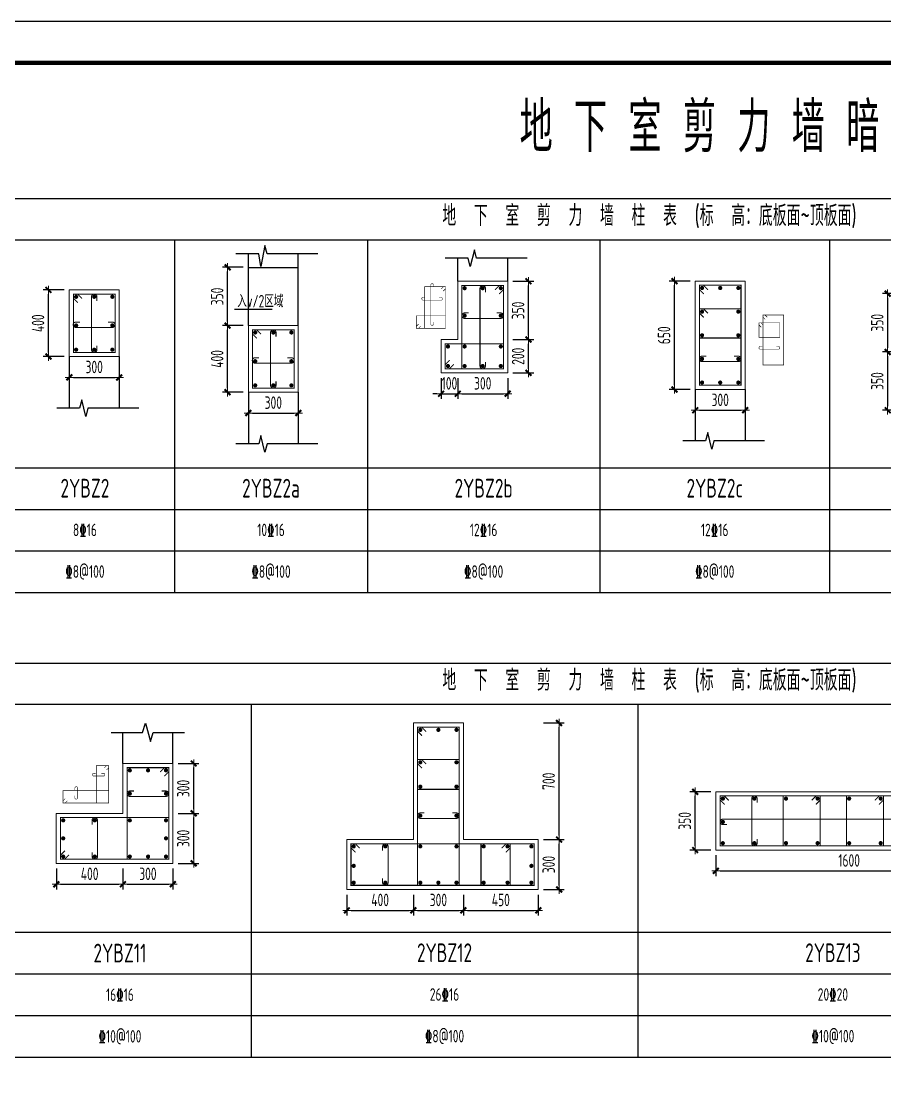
# Model space of a CAD drawing. Extents: x 292423 to 376523, y 106557 to 361882.
# Drawn here: x 309191 to 329941, y 271032 to 296574 of the extents above; entities that cross this region are included whole.
import ezdxf
from ezdxf.enums import TextEntityAlignment as Align

# ---------------------------------------------------------------- set-up
doc = ezdxf.new("R2010")
doc.units = 0
doc.header["$LTSCALE"] = 1000
doc.layers.get('0').update_dxf_attribs({"linetype": 'CONTINUOUS'})
doc.layers.get('Defpoints').update_dxf_attribs({"linetype": 'CONTINUOUS'})
for name, color, linetype in [('1508', 2, 'CONTINUOUS'), ('Note', 7, 'CONTINUOUS'), ('TAB', 7, 'CONTINUOUS'), ('TEXT', 7, 'CONTINUOUS'), ('THIN', 7, 'CONTINUOUS'), ('tk', 7, 'CONTINUOUS')]:
    doc.layers.add(name, color=color, linetype=linetype)
for name, color, linetype, lineweight in [('REIN', 6, 'CONTINUOUS', 18), ('Z-柱大样外框', 7, 'ByLayer', 18), ('Z-详图标注', 3, 'CONTINUOUS', 18)]:
    doc.layers.add(name, color=color, linetype=linetype, lineweight=lineweight)
doc.styles.get("Standard").update_dxf_attribs({"font": 'tssdeng.shx', "width": 0.7, "bigfont": 'tssdchn.shx'})
doc.styles.add('TCCAD_Dimension', font='Tssdeng.shx', dxfattribs={"width": 0.7, "bigfont": 'tssdchn.shx'})
doc.dimstyles.new('TCCAD_25_100', dxfattribs={"dimtxt": 300, "dimasz": 100, "dimexe": 125, "dimexo": 125, "dimgap": 100, "dimtad": 1, "dimdec": 0, "dimlfac": 0.25, "dimzin": 0, "dimdsep": 46, "dimtxsty": 'TCCAD_Dimension', "dimblk": '_TCDBK25_100', "dimcen": 0, "dimclrt": 7, "dimadec": 0, "dimazin": 0, "dimtfac": 1, "dimtdec": 0, "dimtix": 1, "dimtmove": 2, "dimatfit": 3, "dimfxl": 1, "dimtolj": 1, "dimtzin": 0, "dimarcsym": 0})

# ---------------------------------------------------------------- blocks, each defined once
blk = doc.blocks.new('_TCDBK25_100')
blk.add_line((-1, 0), (1, 0))
at = {"const_width": 0.5}
blk.add_lwpolyline([(-0.7, -0.7), (0.7, 0.7)], dxfattribs=at)
blk = doc.blocks.new('*D368')
at = {"layer": 'Defpoints', "color": 0}
for p in [(310344, 288521), (311544, 288521), (311544, 288021)]:
    blk.add_point(p, dxfattribs=at)
at = {"layer": 'Z-详图标注', "color": 0, "lineweight": -2}
for p, q in [((310344, 288396), (310344, 287896)), ((311544, 288396), (311544, 287896)), ((310444, 288021), (311444, 288021))]:
    blk.add_line(p, q, dxfattribs=at)
at = {"layer": 'Z-详图标注', "color": 0, "lineweight": -2, "xscale": 100, "yscale": 100, "zscale": 100, "rotation": 180}
blk.add_blockref('_TCDBK25_100', (310344, 288021), dxfattribs=at)
at = {"layer": 'Z-详图标注', "color": 0, "lineweight": -2, "xscale": 100, "yscale": 100, "zscale": 100}
blk.add_blockref('_TCDBK25_100', (311544, 288021), dxfattribs=at)
at = {"layer": 'Z-详图标注', "color": 7, "insert": (310944, 288271), "char_height": 300, "attachment_point": 5, "style": 'TCCAD_Dimension'}
blk.add_mtext('\\A1;300', dxfattribs=at)
blk = doc.blocks.new('*D369')
at = {"layer": 'Defpoints', "color": 0}
for p in [(309844, 290121), (310344, 290121), (310344, 288521)]:
    blk.add_point(p, dxfattribs=at)
at = {"layer": 'Z-详图标注', "color": 0, "lineweight": -2}
for p, q in [((310219, 290121), (309719, 290121)), ((309844, 288621), (309844, 290021)), ((310219, 288521), (309719, 288521))]:
    blk.add_line(p, q, dxfattribs=at)
at = {"layer": 'Z-详图标注', "color": 0, "lineweight": -2, "xscale": 100, "yscale": 100, "zscale": 100}
for p, rotation in [((309844, 290121), 90), ((309844, 288521), 270)]:
    blk.add_blockref('_TCDBK25_100', p, dxfattribs=dict(at, rotation=rotation))
at = {"layer": 'Z-详图标注', "color": 7, "insert": (309594, 289321), "char_height": 300, "attachment_point": 5, "rotation": 90, "style": 'TCCAD_Dimension'}
blk.add_mtext('\\A1;400', dxfattribs=at)
blk = doc.blocks.new('*D372')
at = {"layer": 'Defpoints', "color": 0}
for p in [(330511, 290033), (330011, 288633), (330511, 288633)]:
    blk.add_point(p, dxfattribs=at)
at = {"layer": 'Z-详图标注', "color": 0, "lineweight": -2}
for p, q in [((330386, 290033), (329886, 290033)), ((330011, 289933), (330011, 288733)), ((330386, 288633), (329886, 288633))]:
    blk.add_line(p, q, dxfattribs=at)
at = {"layer": 'Z-详图标注', "color": 0, "lineweight": -2, "xscale": 100, "yscale": 100, "zscale": 100}
for p, rotation in [((330011, 290033), 90), ((330011, 288633), 270)]:
    blk.add_blockref('_TCDBK25_100', p, dxfattribs=dict(at, rotation=rotation))
at = {"layer": 'Z-详图标注', "color": 7, "insert": (329761, 289333), "char_height": 300, "attachment_point": 5, "rotation": 90, "style": 'TCCAD_Dimension'}
blk.add_mtext('\\A1;350', dxfattribs=at)
blk = doc.blocks.new('*D373')
at = {"layer": 'Defpoints', "color": 0}
for p in [(330511, 288633), (330011, 287233), (330511, 287233)]:
    blk.add_point(p, dxfattribs=at)
at = {"layer": 'Z-详图标注', "color": 0, "lineweight": -2}
for p, q in [((330386, 288633), (329886, 288633)), ((330011, 288533), (330011, 287333)), ((330386, 287233), (329886, 287233))]:
    blk.add_line(p, q, dxfattribs=at)
at = {"layer": 'Z-详图标注', "color": 0, "lineweight": -2, "xscale": 100, "yscale": 100, "zscale": 100}
for p, rotation in [((330011, 288633), 90), ((330011, 287233), 270)]:
    blk.add_blockref('_TCDBK25_100', p, dxfattribs=dict(at, rotation=rotation))
at = {"layer": 'Z-详图标注', "color": 7, "insert": (329761, 287933), "char_height": 300, "attachment_point": 5, "rotation": 90, "style": 'TCCAD_Dimension'}
blk.add_mtext('\\A1;350', dxfattribs=at)
blk = doc.blocks.new('*D386')
at = {"layer": 'Defpoints', "color": 0}
for p in [(314648, 287664), (315848, 287664), (315848, 287164)]:
    blk.add_point(p, dxfattribs=at)
at = {"layer": 'Z-详图标注', "color": 0, "lineweight": -2}
for p, q in [((314648, 287539), (314648, 287039)), ((315848, 287539), (315848, 287039)), ((314748, 287164), (315748, 287164))]:
    blk.add_line(p, q, dxfattribs=at)
at = {"layer": 'Z-详图标注', "color": 0, "lineweight": -2, "xscale": 100, "yscale": 100, "zscale": 100, "rotation": 180}
blk.add_blockref('_TCDBK25_100', (314648, 287164), dxfattribs=at)
at = {"layer": 'Z-详图标注', "color": 0, "lineweight": -2, "xscale": 100, "yscale": 100, "zscale": 100}
blk.add_blockref('_TCDBK25_100', (315848, 287164), dxfattribs=at)
at = {"layer": 'Z-详图标注', "color": 7, "insert": (315248, 287414), "char_height": 300, "attachment_point": 5, "style": 'TCCAD_Dimension'}
blk.add_mtext('\\A1;300', dxfattribs=at)
blk = doc.blocks.new('*D387')
at = {"layer": 'Defpoints', "color": 0}
for p in [(314148, 289264), (314648, 289264), (314648, 287664)]:
    blk.add_point(p, dxfattribs=at)
at = {"layer": 'Z-详图标注', "color": 0, "lineweight": -2}
for p, q in [((314523, 289264), (314023, 289264)), ((314148, 287764), (314148, 289164)), ((314523, 287664), (314023, 287664))]:
    blk.add_line(p, q, dxfattribs=at)
at = {"layer": 'Z-详图标注', "color": 0, "lineweight": -2, "xscale": 100, "yscale": 100, "zscale": 100}
for p, rotation in [((314148, 289264), 90), ((314148, 287664), 270)]:
    blk.add_blockref('_TCDBK25_100', p, dxfattribs=dict(at, rotation=rotation))
at = {"layer": 'Z-详图标注', "color": 7, "insert": (313898, 288464), "char_height": 300, "attachment_point": 5, "rotation": 90, "style": 'TCCAD_Dimension'}
blk.add_mtext('\\A1;400', dxfattribs=at)
blk = doc.blocks.new('*D401')
at = {"layer": 'Defpoints', "color": 0}
for p in [(310034, 276347), (311634, 276347), (311634, 275847)]:
    blk.add_point(p, dxfattribs=at)
at = {"layer": 'Z-详图标注', "color": 0, "lineweight": -2}
for p, q in [((310034, 276222), (310034, 275722)), ((311634, 276222), (311634, 275722)), ((310134, 275847), (311534, 275847))]:
    blk.add_line(p, q, dxfattribs=at)
at = {"layer": 'Z-详图标注', "color": 0, "lineweight": -2, "xscale": 100, "yscale": 100, "zscale": 100, "rotation": 180}
blk.add_blockref('_TCDBK25_100', (310034, 275847), dxfattribs=at)
at = {"layer": 'Z-详图标注', "color": 0, "lineweight": -2, "xscale": 100, "yscale": 100, "zscale": 100}
blk.add_blockref('_TCDBK25_100', (311634, 275847), dxfattribs=at)
at = {"layer": 'Z-详图标注', "color": 7, "insert": (310834, 276097), "char_height": 300, "attachment_point": 5, "style": 'TCCAD_Dimension'}
blk.add_mtext('\\A1;400', dxfattribs=at)
blk = doc.blocks.new('*D402')
at = {"layer": 'Defpoints', "color": 0}
for p in [(311634, 276347), (312834, 276347), (312834, 275847)]:
    blk.add_point(p, dxfattribs=at)
at = {"layer": 'Z-详图标注', "color": 0, "lineweight": -2}
for p, q in [((311634, 276222), (311634, 275722)), ((312834, 276222), (312834, 275722)), ((311734, 275847), (312734, 275847))]:
    blk.add_line(p, q, dxfattribs=at)
at = {"layer": 'Z-详图标注', "color": 0, "lineweight": -2, "xscale": 100, "yscale": 100, "zscale": 100, "rotation": 180}
blk.add_blockref('_TCDBK25_100', (311634, 275847), dxfattribs=at)
at = {"layer": 'Z-详图标注', "color": 0, "lineweight": -2, "xscale": 100, "yscale": 100, "zscale": 100}
blk.add_blockref('_TCDBK25_100', (312834, 275847), dxfattribs=at)
at = {"layer": 'Z-详图标注', "color": 7, "insert": (312234, 276097), "char_height": 300, "attachment_point": 5, "style": 'TCCAD_Dimension'}
blk.add_mtext('\\A1;300', dxfattribs=at)
blk = doc.blocks.new('*D403')
at = {"layer": 'Defpoints', "color": 0}
for p in [(312834, 277547), (313334, 277547), (312834, 276347)]:
    blk.add_point(p, dxfattribs=at)
at = {"layer": 'Z-详图标注', "color": 0, "lineweight": -2}
for p, q in [((312959, 277547), (313459, 277547)), ((313334, 276447), (313334, 277447)), ((312959, 276347), (313459, 276347))]:
    blk.add_line(p, q, dxfattribs=at)
at = {"layer": 'Z-详图标注', "color": 0, "lineweight": -2, "xscale": 100, "yscale": 100, "zscale": 100}
for p, rotation in [((313334, 277547), 90), ((313334, 276347), 270)]:
    blk.add_blockref('_TCDBK25_100', p, dxfattribs=dict(at, rotation=rotation))
at = {"layer": 'Z-详图标注', "color": 7, "insert": (313084, 276947), "char_height": 300, "attachment_point": 5, "rotation": 90, "style": 'TCCAD_Dimension'}
blk.add_mtext('\\A1;300', dxfattribs=at)
blk = doc.blocks.new('*D404')
at = {"layer": 'Defpoints', "color": 0}
for p in [(312834, 278747), (313334, 278747), (312834, 277547)]:
    blk.add_point(p, dxfattribs=at)
at = {"layer": 'Z-详图标注', "color": 0, "lineweight": -2}
for p, q in [((312959, 278747), (313459, 278747)), ((313334, 277647), (313334, 278647)), ((312959, 277547), (313459, 277547))]:
    blk.add_line(p, q, dxfattribs=at)
at = {"layer": 'Z-详图标注', "color": 0, "lineweight": -2, "xscale": 100, "yscale": 100, "zscale": 100}
for p, rotation in [((313334, 278747), 90), ((313334, 277547), 270)]:
    blk.add_blockref('_TCDBK25_100', p, dxfattribs=dict(at, rotation=rotation))
at = {"layer": 'Z-详图标注', "color": 7, "insert": (313084, 278147), "char_height": 300, "attachment_point": 5, "rotation": 90, "style": 'TCCAD_Dimension'}
blk.add_mtext('\\A1;300', dxfattribs=at)
blk = doc.blocks.new('*D405')
at = {"layer": 'Defpoints', "color": 0}
for p in [(325885, 276669), (332285, 276669), (332285, 276169)]:
    blk.add_point(p, dxfattribs=at)
at = {"layer": 'Z-详图标注', "color": 0, "lineweight": -2}
for p, q in [((325885, 276544), (325885, 276044)), ((332285, 276544), (332285, 276044)), ((325985, 276169), (332185, 276169))]:
    blk.add_line(p, q, dxfattribs=at)
at = {"layer": 'Z-详图标注', "color": 0, "lineweight": -2, "xscale": 100, "yscale": 100, "zscale": 100, "rotation": 180}
blk.add_blockref('_TCDBK25_100', (325885, 276169), dxfattribs=at)
at = {"layer": 'Z-详图标注', "color": 0, "lineweight": -2, "xscale": 100, "yscale": 100, "zscale": 100}
blk.add_blockref('_TCDBK25_100', (332285, 276169), dxfattribs=at)
at = {"layer": 'Z-详图标注', "color": 7, "insert": (329085, 276419), "char_height": 300, "attachment_point": 5, "style": 'TCCAD_Dimension'}
blk.add_mtext('\\A1;1600', dxfattribs=at)
blk = doc.blocks.new('*D406')
at = {"layer": 'Defpoints', "color": 0}
for p in [(325385, 278069), (325885, 278069), (325885, 276669)]:
    blk.add_point(p, dxfattribs=at)
at = {"layer": 'Z-详图标注', "color": 0, "lineweight": -2}
for p, q in [((325760, 278069), (325260, 278069)), ((325385, 276769), (325385, 277969)), ((325760, 276669), (325260, 276669))]:
    blk.add_line(p, q, dxfattribs=at)
at = {"layer": 'Z-详图标注', "color": 0, "lineweight": -2, "xscale": 100, "yscale": 100, "zscale": 100}
for p, rotation in [((325385, 278069), 90), ((325385, 276669), 270)]:
    blk.add_blockref('_TCDBK25_100', p, dxfattribs=dict(at, rotation=rotation))
at = {"layer": 'Z-详图标注', "color": 7, "insert": (325135, 277369), "char_height": 300, "attachment_point": 5, "rotation": 90, "style": 'TCCAD_Dimension'}
blk.add_mtext('\\A1;350', dxfattribs=at)
blk = doc.blocks.new('*D427')
at = {"layer": 'Defpoints', "color": 0}
for p in [(319280, 288128), (319680, 288128), (319680, 287628)]:
    blk.add_point(p, dxfattribs=at)
at = {"layer": 'Z-详图标注', "color": 0, "lineweight": -2}
for p, q in [((319280, 288003), (319280, 287503)), ((319680, 288003), (319680, 287503)), ((319180, 287628), (319080, 287628)), ((319280, 287628), (319680, 287628)), ((319780, 287628), (319880, 287628))]:
    blk.add_line(p, q, dxfattribs=at)
at = {"layer": 'Z-详图标注', "color": 0, "lineweight": -2, "xscale": 100, "yscale": 100, "zscale": 100}
for p, rotation in [((319280, 287628), 0.002797646152181699), ((319680, 287628), 180.0027976461522)]:
    blk.add_blockref('_TCDBK25_100', p, dxfattribs=dict(at, rotation=rotation))
at = {"layer": 'Z-详图标注', "color": 7, "insert": (319480, 287878), "char_height": 300, "attachment_point": 5, "rotation": 0.0028, "style": 'TCCAD_Dimension'}
blk.add_mtext('\\A1;100', dxfattribs=at)
blk = doc.blocks.new('*D428')
at = {"layer": 'Defpoints', "color": 0}
for p in [(319680, 288128), (320880, 288128), (320880, 287628)]:
    blk.add_point(p, dxfattribs=at)
at = {"layer": 'Z-详图标注', "color": 0, "lineweight": -2}
for p, q in [((319680, 288003), (319680, 287503)), ((320880, 288003), (320880, 287503)), ((319780, 287628), (320780, 287628))]:
    blk.add_line(p, q, dxfattribs=at)
at = {"layer": 'Z-详图标注', "color": 0, "lineweight": -2, "xscale": 100, "yscale": 100, "zscale": 100}
for p, rotation in [((319680, 287628), 180.0027976461522), ((320880, 287628), 0.00279764615216744)]:
    blk.add_blockref('_TCDBK25_100', p, dxfattribs=dict(at, rotation=rotation))
at = {"layer": 'Z-详图标注', "color": 7, "insert": (320280, 287878), "char_height": 300, "attachment_point": 5, "rotation": 0.0028, "style": 'TCCAD_Dimension'}
blk.add_mtext('\\A1;300', dxfattribs=at)
blk = doc.blocks.new('*D429')
at = {"layer": 'Defpoints', "color": 0}
for p in [(320880, 288928), (321380, 288928), (320880, 288128)]:
    blk.add_point(p, dxfattribs=at)
at = {"layer": 'Z-详图标注', "color": 0, "lineweight": -2}
for p, q in [((321005, 288928), (321505, 288928)), ((321380, 288228), (321380, 288828)), ((321005, 288128), (321505, 288128))]:
    blk.add_line(p, q, dxfattribs=at)
at = {"layer": 'Z-详图标注', "color": 0, "lineweight": -2, "xscale": 100, "yscale": 100, "zscale": 100}
for p, rotation in [((321380, 288928), 90), ((321380, 288128), 270)]:
    blk.add_blockref('_TCDBK25_100', p, dxfattribs=dict(at, rotation=rotation))
at = {"layer": 'Z-详图标注', "color": 7, "insert": (321130, 288528), "char_height": 300, "attachment_point": 5, "rotation": 90, "style": 'TCCAD_Dimension'}
blk.add_mtext('\\A1;200', dxfattribs=at)
blk = doc.blocks.new('*D430')
at = {"layer": 'Defpoints', "color": 0}
for p in [(320880, 290328), (321380, 290328), (320880, 288928)]:
    blk.add_point(p, dxfattribs=at)
at = {"layer": 'Z-详图标注', "color": 0, "lineweight": -2}
for p, q in [((321005, 290328), (321505, 290328)), ((321380, 289028), (321380, 290228)), ((321005, 288928), (321505, 288928))]:
    blk.add_line(p, q, dxfattribs=at)
at = {"layer": 'Z-详图标注', "color": 0, "lineweight": -2, "xscale": 100, "yscale": 100, "zscale": 100}
for p, rotation in [((321380, 290328), 90), ((321380, 288928), 270)]:
    blk.add_blockref('_TCDBK25_100', p, dxfattribs=dict(at, rotation=rotation))
at = {"layer": 'Z-详图标注', "color": 7, "insert": (321130, 289628), "char_height": 300, "attachment_point": 5, "rotation": 90, "style": 'TCCAD_Dimension'}
blk.add_mtext('\\A1;350', dxfattribs=at)
blk = doc.blocks.new('*D431')
at = {"layer": 'Defpoints', "color": 0}
for p in [(325387, 287731), (326587, 287731), (326587, 287231)]:
    blk.add_point(p, dxfattribs=at)
at = {"layer": 'Z-详图标注', "color": 0, "lineweight": -2}
for p, q in [((325387, 287606), (325387, 287106)), ((326587, 287606), (326587, 287106)), ((325487, 287231), (326487, 287231))]:
    blk.add_line(p, q, dxfattribs=at)
at = {"layer": 'Z-详图标注', "color": 0, "lineweight": -2, "xscale": 100, "yscale": 100, "zscale": 100, "rotation": 180}
blk.add_blockref('_TCDBK25_100', (325387, 287231), dxfattribs=at)
at = {"layer": 'Z-详图标注', "color": 0, "lineweight": -2, "xscale": 100, "yscale": 100, "zscale": 100}
blk.add_blockref('_TCDBK25_100', (326587, 287231), dxfattribs=at)
at = {"layer": 'Z-详图标注', "color": 7, "insert": (325987, 287481), "char_height": 300, "attachment_point": 5, "style": 'TCCAD_Dimension'}
blk.add_mtext('\\A1;300', dxfattribs=at)
blk = doc.blocks.new('*D432')
at = {"layer": 'Defpoints', "color": 0}
for p in [(324887, 290332), (325387, 290332), (325387, 287731)]:
    blk.add_point(p, dxfattribs=at)
at = {"layer": 'Z-详图标注', "color": 0, "lineweight": -2}
for p, q in [((325262, 290332), (324762, 290332)), ((324887, 287831), (324887, 290232)), ((325262, 287731), (324762, 287731))]:
    blk.add_line(p, q, dxfattribs=at)
at = {"layer": 'Z-详图标注', "color": 0, "lineweight": -2, "xscale": 100, "yscale": 100, "zscale": 100}
for p, rotation in [((324887, 290332), 90), ((324887, 287731), 270)]:
    blk.add_blockref('_TCDBK25_100', p, dxfattribs=dict(at, rotation=rotation))
at = {"layer": 'Z-详图标注', "color": 7, "insert": (324637, 289032), "char_height": 300, "attachment_point": 5, "rotation": 90, "style": 'TCCAD_Dimension'}
blk.add_mtext('\\A1;650', dxfattribs=at)
blk = doc.blocks.new('*D456')
at = {"layer": 'Defpoints', "color": 0}
for p in [(317015, 275720), (318615, 275720), (318615, 275220)]:
    blk.add_point(p, dxfattribs=at)
at = {"layer": 'Z-详图标注', "color": 0, "lineweight": -2}
for p, q in [((317015, 275595), (317015, 275095)), ((318615, 275595), (318615, 275095)), ((317115, 275220), (318515, 275220))]:
    blk.add_line(p, q, dxfattribs=at)
at = {"layer": 'Z-详图标注', "color": 0, "lineweight": -2, "xscale": 100, "yscale": 100, "zscale": 100, "rotation": 180}
blk.add_blockref('_TCDBK25_100', (317015, 275220), dxfattribs=at)
at = {"layer": 'Z-详图标注', "color": 0, "lineweight": -2, "xscale": 100, "yscale": 100, "zscale": 100}
blk.add_blockref('_TCDBK25_100', (318615, 275220), dxfattribs=at)
at = {"layer": 'Z-详图标注', "color": 7, "insert": (317815, 275470), "char_height": 300, "attachment_point": 5, "style": 'TCCAD_Dimension'}
blk.add_mtext('\\A1;400', dxfattribs=at)
blk = doc.blocks.new('*D457')
at = {"layer": 'Defpoints', "color": 0}
for p in [(318615, 275720), (319815, 275720), (319815, 275220)]:
    blk.add_point(p, dxfattribs=at)
at = {"layer": 'Z-详图标注', "color": 0, "lineweight": -2}
for p, q in [((318615, 275595), (318615, 275095)), ((319815, 275595), (319815, 275095)), ((318715, 275220), (319715, 275220))]:
    blk.add_line(p, q, dxfattribs=at)
at = {"layer": 'Z-详图标注', "color": 0, "lineweight": -2, "xscale": 100, "yscale": 100, "zscale": 100, "rotation": 180}
blk.add_blockref('_TCDBK25_100', (318615, 275220), dxfattribs=at)
at = {"layer": 'Z-详图标注', "color": 0, "lineweight": -2, "xscale": 100, "yscale": 100, "zscale": 100}
blk.add_blockref('_TCDBK25_100', (319815, 275220), dxfattribs=at)
at = {"layer": 'Z-详图标注', "color": 7, "insert": (319215, 275470), "char_height": 300, "attachment_point": 5, "style": 'TCCAD_Dimension'}
blk.add_mtext('\\A1;300', dxfattribs=at)
blk = doc.blocks.new('*D458')
at = {"layer": 'Defpoints', "color": 0}
for p in [(319815, 275720), (321615, 275720), (321615, 275220)]:
    blk.add_point(p, dxfattribs=at)
at = {"layer": 'Z-详图标注', "color": 0, "lineweight": -2}
for p, q in [((319815, 275595), (319815, 275095)), ((321615, 275595), (321615, 275095)), ((319915, 275220), (321515, 275220))]:
    blk.add_line(p, q, dxfattribs=at)
at = {"layer": 'Z-详图标注', "color": 0, "lineweight": -2, "xscale": 100, "yscale": 100, "zscale": 100, "rotation": 180}
blk.add_blockref('_TCDBK25_100', (319815, 275220), dxfattribs=at)
at = {"layer": 'Z-详图标注', "color": 0, "lineweight": -2, "xscale": 100, "yscale": 100, "zscale": 100}
blk.add_blockref('_TCDBK25_100', (321615, 275220), dxfattribs=at)
at = {"layer": 'Z-详图标注', "color": 7, "insert": (320715, 275470), "char_height": 300, "attachment_point": 5, "style": 'TCCAD_Dimension'}
blk.add_mtext('\\A1;450', dxfattribs=at)
blk = doc.blocks.new('*D459')
at = {"layer": 'Defpoints', "color": 0}
for p in [(321615, 276920), (322115, 276920), (321615, 275720)]:
    blk.add_point(p, dxfattribs=at)
at = {"layer": 'Z-详图标注', "color": 0, "lineweight": -2}
for p, q in [((321740, 276920), (322240, 276920)), ((322115, 275820), (322115, 276820)), ((321740, 275720), (322240, 275720))]:
    blk.add_line(p, q, dxfattribs=at)
at = {"layer": 'Z-详图标注', "color": 0, "lineweight": -2, "xscale": 100, "yscale": 100, "zscale": 100}
for p, rotation in [((322115, 276920), 90), ((322115, 275720), 270)]:
    blk.add_blockref('_TCDBK25_100', p, dxfattribs=dict(at, rotation=rotation))
at = {"layer": 'Z-详图标注', "color": 7, "insert": (321865, 276320), "char_height": 300, "attachment_point": 5, "rotation": 90, "style": 'TCCAD_Dimension'}
blk.add_mtext('\\A1;300', dxfattribs=at)
blk = doc.blocks.new('*D460')
at = {"layer": 'Defpoints', "color": 0}
for p in [(321615, 279720), (322115, 279720), (321615, 276920)]:
    blk.add_point(p, dxfattribs=at)
at = {"layer": 'Z-详图标注', "color": 0, "lineweight": -2}
for p, q in [((321740, 279720), (322240, 279720)), ((322115, 277020), (322115, 279620)), ((321740, 276920), (322240, 276920))]:
    blk.add_line(p, q, dxfattribs=at)
at = {"layer": 'Z-详图标注', "color": 0, "lineweight": -2, "xscale": 100, "yscale": 100, "zscale": 100}
for p, rotation in [((322115, 279720), 90), ((322115, 276920), 270)]:
    blk.add_blockref('_TCDBK25_100', p, dxfattribs=dict(at, rotation=rotation))
at = {"layer": 'Z-详图标注', "color": 7, "insert": (321865, 278320), "char_height": 300, "attachment_point": 5, "rotation": 90, "style": 'TCCAD_Dimension'}
blk.add_mtext('\\A1;700', dxfattribs=at)
blk = doc.blocks.new('*D467')
at = {"layer": 'Defpoints', "color": 0}
for p in [(314148, 290664), (314648, 290664), (314648, 289264)]:
    blk.add_point(p, dxfattribs=at)
at = {"layer": 'Z-详图标注', "color": 0, "lineweight": -2}
for p, q in [((314523, 290664), (314023, 290664)), ((314148, 289364), (314148, 290564)), ((314523, 289264), (314023, 289264))]:
    blk.add_line(p, q, dxfattribs=at)
at = {"layer": 'Z-详图标注', "color": 0, "lineweight": -2, "xscale": 100, "yscale": 100, "zscale": 100}
for p, rotation in [((314148, 290664), 90), ((314148, 289264), 270)]:
    blk.add_blockref('_TCDBK25_100', p, dxfattribs=dict(at, rotation=rotation))
at = {"layer": 'Z-详图标注', "color": 7, "insert": (313898, 289964), "char_height": 300, "attachment_point": 5, "rotation": 90, "style": 'TCCAD_Dimension'}
blk.add_mtext('\\A1;350', dxfattribs=at)
blk = doc.blocks.new('A1tk')
at = {"layer": 'tk', "color": 5}
blk.add_lwpolyline([(0, 0), (0, 59400), (84100, 59400), (84100, 0)], close=True, dxfattribs=at)
at = {"layer": 'tk', "const_width": 100}
blk.add_lwpolyline([(2500, 1000), (83100, 1000), (83100, 58400), (2500, 58400)], close=True, dxfattribs=at)

msp = doc.modelspace()

# ---------------------------------------------------------------- linework, layer by layer
at = {"layer": 'REIN', "color": 210}
for points, const_width in [([(319283.6, 290145.1), (319336.6, 290198.2), (319386.6, 290198.2), (319386.6, 289198.2), (318886.6, 289198.2), (318886.6, 290198.2), (319386.6, 290198.2), (319386.6, 290148.2), (319333.6, 290095.1)], 12.5), ([(320573.7, 290122), (320679.8, 290228), (320779.8, 290228), (320779.8, 288228.1), (319779.8, 288228), (319779.8, 290228), (320779.8, 290228), (320779.8, 290128), (320673.7, 290022)], 25), ([(325592.7, 290026.4), (325486.6, 290132.5), (325486.6, 290232.5), (326486.6, 290232.5), (326486.6, 287831.5), (325486.6, 287831.5), (325486.6, 290232.5), (325586.6, 290232.5), (325692.7, 290126.4)], 25), ([(310550.4, 289814.8), (310444.3, 289920.9), (310444.3, 290020.9), (311444.3, 290020.9), (311444.3, 288620.9), (310444.3, 288620.9), (310444.3, 290020.9), (310544.3, 290020.9), (310650.4, 289914.8)], 25), ([(318789.6, 289251.2), (318736.6, 289198.2), (318686.6, 289198.2), (318686.6, 289498.2), (319386.6, 289498.2), (319386.6, 289198.2), (318686.6, 289198.2), (318686.6, 289248.2), (318739.6, 289301.2)], 12.5), ([(327066.2, 289415.8), (327013.1, 289468.8), (327013.1, 289518.8), (327513.1, 289518.8), (327513.1, 288318.3), (327013.1, 288318.3), (327013.1, 289518.8), (327063.1, 289518.8), (327116.2, 289465.8)], 12.5), ([(314853.9, 288957.7), (314747.8, 289063.8), (314747.8, 289163.8), (315747.8, 289163.8), (315747.8, 287763.8), (314747.8, 287763.8), (314747.8, 289163.8), (314847.8, 289163.8), (314953.9, 289057.7)], 25), ([(319585.9, 288334.1), (319479.8, 288228), (319379.8, 288228), (319379.8, 288828), (320779.8, 288828), (320779.8, 288228.1), (319379.8, 288228), (319379.8, 288328), (319485.9, 288434.1)], 25), ([(318821, 279413.7), (318715, 279519.7), (318715, 279619.7), (319715, 279619.7), (319715, 275820.4), (318715, 275820.4), (318715, 279619.7), (318815, 279619.7), (318921, 279513.7)], 25), ([(311190.1, 278643.4), (311243.1, 278696.5), (311293.1, 278696.5), (311293.1, 277796.5), (310993.1, 277796.5), (310993.1, 278696.5), (311293.1, 278696.5), (311293.1, 278646.5), (311240.1, 278593.4)], 12.5), ([(312527.7, 278540.5), (312633.7, 278646.6), (312733.7, 278646.6), (312733.7, 276446.6), (311733.7, 276446.6), (311733.7, 278646.6), (312733.7, 278646.6), (312733.7, 278546.6), (312627.7, 278440.5)], 25), ([(310296.2, 277849.5), (310243.1, 277796.5), (310193.1, 277796.5), (310193.1, 278096.5), (311293.1, 278096.5), (311293.1, 277796.5), (310193.1, 277796.5), (310193.1, 277846.5), (310246.2, 277899.5)], 12.5), ([(326091.5, 277762.7), (325985.4, 277868.7), (325985.4, 277968.7), (332185.4, 277968.7), (332185.4, 276768.7), (325985.4, 276768.7), (325985.4, 277968.7), (326085.4, 277968.7), (326191.5, 277862.7)], 25), ([(310339.8, 276552.7), (310233.7, 276446.6), (310133.7, 276446.6), (310133.7, 277446.6), (312733.7, 277446.6), (312733.7, 276446.6), (310133.7, 276446.6), (310133.7, 276546.6), (310239.8, 276652.7)], 25), ([(317221, 276614.3), (317115, 276720.4), (317115, 276820.4), (321515, 276820.4), (321515, 275820.4), (317115, 275820.4), (317115, 276820.4), (317215, 276820.4), (317321, 276714.3)], 25)]:
    msp.add_lwpolyline(points, dxfattribs=dict(at, const_width=const_width))
at = {"layer": 'REIN', "color": 6}
for points, const_width in [([(319096.6, 289353.2), (319096.6, 289303.2, -1), (319031.6, 289303.2), (319031.6, 290238.2, -1), (319096.6, 290238.2), (319096.6, 290188.2)], 12.5), ([(320344.8, 288393), (320344.8, 288293, -1), (320214.8, 288293), (320214.8, 290163, -1), (320344.8, 290163), (320344.8, 290063)], 25), ([(311009.3, 288785.9), (311009.3, 288685.9, -1), (310879.3, 288685.9), (310879.3, 289955.9, -1), (311009.3, 289955.9), (311009.3, 289855.9)], 25), ([(319231.6, 289940.7), (319281.6, 289940.7, -1), (319281.6, 289875.7), (318846.6, 289875.7, -1), (318846.6, 289940.7), (318896.6, 289940.7)], 12.5), ([(320614.8, 289568), (320714.8, 289568, -1), (320714.8, 289438), (319844.8, 289438, -1), (319844.8, 289568), (319944.8, 289568)], 25), ([(311279.3, 289349.6), (311379.3, 289349.6, -1), (311379.3, 289219.6), (310504.4, 289219.6, -1), (310504.4, 289349.6), (310604.4, 289349.6)], 25), ([(315312.8, 287928.8), (315312.8, 287828.8, -1), (315182.8, 287828.8), (315182.8, 289098.8, -1), (315312.8, 289098.8), (315312.8, 288998.8)], 25), ([(327336, 288761.8), (327386, 288761.8, -1), (327386, 288696.8), (326951, 288696.8, -1), (326951, 288761.8), (327001, 288761.8)], 12.5), ([(315582.8, 288492.5), (315682.8, 288492.5, -1), (315682.8, 288362.5), (314807.9, 288362.5, -1), (314807.9, 288492.5), (314907.9, 288492.5)], 25), ([(326321.6, 288529.2), (326421.6, 288529.2, -1), (326421.6, 288399.2), (325551.6, 288399.2, -1), (325551.6, 288529.2), (325651.6, 288529.2)], 25), ([(311117.3, 278509.8), (311167.3, 278509.8, -1), (311167.3, 278444.8), (310932.3, 278444.8, -1), (310932.3, 278509.8), (310982.3, 278509.8)], 12.5), ([(310479.8, 278107.3), (310479.8, 278157.3, -1), (310544.8, 278157.3), (310544.8, 277922.3, -1), (310479.8, 277922.3), (310479.8, 277972.3)], 12.5), ([(312568.7, 278086.6), (312668.7, 278086.6, -1), (312668.7, 277956.6), (311798.7, 277956.6, -1), (311798.7, 278086.6), (311898.7, 278086.6)], 25), ([(326874.2, 276933.7), (326874.2, 276833.7, -1), (326744.2, 276833.7), (326744.2, 277903.7, -1), (326874.2, 277903.7), (326874.2, 277803.7)], 25), ([(310893.7, 277281.6), (310893.7, 277381.6, -1), (311023.7, 277381.6), (311023.7, 276511.6, -1), (310893.7, 276511.6), (310893.7, 276611.6)], 25), ([(319550, 277558.8), (319650, 277558.8, -1), (319650, 277428.8), (318780, 277428.8, -1), (318780, 277558.8), (318880, 277558.8)], 25), ([(326150.4, 277281.3), (326050.4, 277281.3, -1), (326050.4, 277411.3), (332120.4, 277411.3, -1), (332120.4, 277281.3), (332020.4, 277281.3)], 25), ([(317875, 276655.4), (317875, 276755.4, -1), (318005, 276755.4), (318005, 275885.4, -1), (317875, 275885.4), (317875, 275985.4)], 25)]:
    msp.add_lwpolyline(points, format="xyb", dxfattribs=dict(at, const_width=const_width))
at = {"layer": 'REIN', "color": 6, "const_width": 50}
for points in [[(319819.8, 290163, 1), (319869.8, 290163, 1)], [(320254.8, 290163, 1), (320304.8, 290163, 1)], [(320689.8, 290163, 1), (320739.8, 290163, 1)], [(325526.6, 290167.5, 1), (325576.6, 290167.5, 1)], [(325961.6, 290167.5, 1), (326011.6, 290167.5, 1)], [(326396.6, 290167.5, 1), (326446.6, 290167.5, 1)], [(310484.3, 289955.9, 1), (310534.3, 289955.9, 1)], [(310919.3, 289955.9, 1), (310969.3, 289955.9, 1)], [(311354.3, 289955.9, 1), (311404.3, 289955.9, 1)], [(325526.6, 289599.7, 1), (325576.6, 289599.7, 1)], [(326396.6, 289599.7, 1), (326446.6, 289599.7, 1)], [(319819.8, 289503, 1), (319869.8, 289503, 1)], [(320689.8, 289503, 1), (320739.8, 289503, 1)], [(310484.3, 289267.1, 1), (310534.3, 289267.1, 1)], [(311354.3, 289267.1, 1), (311404.3, 289267.1, 1)], [(314787.8, 289098.8, 1), (314837.8, 289098.8, 1)], [(315222.8, 289098.8, 1), (315272.8, 289098.8, 1)], [(315657.8, 289098.8, 1), (315707.8, 289098.8, 1)], [(325526.6, 289032, 1), (325576.6, 289032, 1)], [(326396.6, 289032, 1), (326446.6, 289032, 1)], [(310484.3, 288685.9, 1), (310534.3, 288685.9, 1)], [(310919.3, 288685.9, 1), (310969.3, 288685.9, 1)], [(311354.3, 288685.9, 1), (311404.3, 288685.9, 1)], [(319419.8, 288763, 1), (319469.8, 288763, 1)], [(319819.8, 288763, 1), (319869.8, 288763, 1)], [(320689.8, 288763, 1), (320739.8, 288763, 1)], [(314787.8, 288410, 1), (314837.8, 288410, 1)], [(315657.8, 288410, 1), (315707.8, 288410, 1)], [(325526.6, 288464.2, 1), (325576.6, 288464.2, 1)], [(326396.6, 288464.2, 1), (326446.6, 288464.2, 1)], [(319419.8, 288293, 1), (319469.8, 288293, 1)], [(319819.8, 288293, 1), (319869.8, 288293, 1)], [(320254.8, 288293, 1), (320304.8, 288293, 1)], [(320689.8, 288293.1, 1), (320739.8, 288293.1, 1)], [(314787.8, 287828.8, 1), (314837.8, 287828.8, 1)], [(315222.8, 287828.8, 1), (315272.8, 287828.8, 1)], [(315657.8, 287828.8, 1), (315707.8, 287828.8, 1)], [(325526.6, 287896.5, 1), (325576.6, 287896.5, 1)], [(325961.6, 287896.5, 1), (326011.6, 287896.5, 1)], [(326396.6, 287896.5, 1), (326446.6, 287896.5, 1)], [(318755, 279554.7, 1), (318805, 279554.7, 1)], [(319190, 279554.7, 1), (319240, 279554.7, 1)], [(319625, 279554.7, 1), (319675, 279554.7, 1)], [(318755, 278774.9, 1), (318805, 278774.9, 1)], [(319625, 278774.9, 1), (319675, 278774.9, 1)], [(311773.7, 278581.6, 1), (311823.7, 278581.6, 1)], [(312213.1, 278581.6, 1), (312263.1, 278581.6, 1)], [(312643.7, 278581.6, 1), (312693.7, 278581.6, 1)], [(318755, 278191.1, 1), (318805, 278191.1, 1)], [(319625, 278191.1, 1), (319675, 278191.1, 1)], [(311773.7, 278021.6, 1), (311823.7, 278021.6, 1)], [(312643.7, 278021.6, 1), (312693.7, 278021.6, 1)], [(326025.4, 277903.7, 1), (326075.4, 277903.7, 1)], [(326784.2, 277903.7, 1), (326834.2, 277903.7, 1)], [(327542.9, 277903.7, 1), (327592.9, 277903.7, 1)], [(328301.7, 277903.7, 1), (328351.7, 277903.7, 1)], [(329060.4, 277903.7, 1), (329110.4, 277903.7, 1)], [(329819.2, 277903.7, 1), (329869.2, 277903.7, 1)], [(310173.7, 277381.6, 1), (310223.7, 277381.6, 1)], [(310933.7, 277381.6, 1), (310983.7, 277381.6, 1)], [(311773.7, 277381.6, 1), (311823.7, 277381.6, 1)], [(312643.7, 277381.6, 1), (312693.7, 277381.6, 1)], [(318755, 277493.8, 1), (318805, 277493.8, 1)], [(319625, 277493.8, 1), (319675, 277493.8, 1)], [(326025.4, 277344.1, 1), (326075.4, 277344.1, 1)], [(310173.7, 276949.3, 1), (310223.7, 276949.3, 1)], [(312643.7, 276949.3, 1), (312693.7, 276949.3, 1)], [(326025.4, 276833.7, 1), (326075.4, 276833.7, 1)], [(326784.2, 276833.7, 1), (326834.2, 276833.7, 1)], [(327542.9, 276833.7, 1), (327592.9, 276833.7, 1)], [(328301.7, 276833.7, 1), (328351.7, 276833.7, 1)], [(329060.4, 276833.7, 1), (329110.4, 276833.7, 1)], [(329819.2, 276833.7, 1), (329869.2, 276833.7, 1)], [(317155, 276755.4, 1), (317205, 276755.4, 1)], [(317915, 276755.4, 1), (317965, 276755.4, 1)], [(318755, 276755.4, 1), (318805, 276755.4, 1)], [(319625, 276755.4, 1), (319675, 276755.4, 1)], [(320278.3, 276755.4, 1), (320328.3, 276755.4, 1)], [(320851.6, 276755.4, 1), (320901.6, 276755.4, 1)], [(321425, 276755.4, 1), (321475, 276755.4, 1)], [(310173.7, 276511.6, 1), (310223.7, 276511.6, 1)], [(310933.7, 276511.6, 1), (310983.7, 276511.6, 1)], [(311773.7, 276511.6, 1), (311823.7, 276511.6, 1)], [(312213.1, 276511.6, 1), (312263.1, 276511.6, 1)], [(312643.7, 276511.6, 1), (312693.7, 276511.6, 1)], [(317155, 276288.4, 1), (317205, 276288.4, 1)], [(321425, 276288.4, 1), (321475, 276288.4, 1)], [(317155, 275885.4, 1), (317205, 275885.4, 1)], [(317915, 275885.4, 1), (317965, 275885.4, 1)], [(318755, 275885.4, 1), (318805, 275885.4, 1)], [(319190, 275885.4, 1), (319240, 275885.4, 1)], [(319625, 275885.4, 1), (319675, 275885.4, 1)], [(320278.3, 275885.4, 1), (320328.3, 275885.4, 1)], [(320851.6, 275885.4, 1), (320901.6, 275885.4, 1)], [(321425, 275885.4, 1), (321475, 275885.4, 1)]]:
    msp.add_lwpolyline(points, format="xyb", close=True, dxfattribs=at)
at = {"layer": 'REIN', "color": 6}
for points, const_width in [([(325592.7, 289458.7), (325486.6, 289564.7), (325486.6, 289664.7), (326486.6, 289664.7), (326486.6, 288967), (325486.6, 288967), (325486.6, 289664.7), (325586.6, 289664.7), (325692.7, 289558.7)], 25), ([(326971.6, 289226.5), (326918.5, 289279.6), (326918.5, 289329.6), (327418.5, 289329.6), (327418.5, 288980.7), (326918.5, 288980.7), (326918.5, 289329.6), (326968.5, 289329.6), (327021.6, 289276.5)], 12.5), ([(318821, 278633.8), (318715, 278739.9), (318715, 278839.9), (319715, 278839.9), (319715, 278126.1), (318715, 278126.1), (318715, 278839.9), (318815, 278839.9), (318921, 278733.8)], 25), ([(328185.6, 277862.7), (328291.7, 277968.7), (328391.7, 277968.7), (328391.7, 276768.7), (327502.9, 276768.7), (327502.9, 277968.7), (328391.7, 277968.7), (328391.7, 277868.7), (328285.6, 277762.7)], 25), ([(329703.1, 277862.7), (329809.2, 277968.7), (329909.2, 277968.7), (329909.2, 276768.7), (329020.4, 276768.7), (329020.4, 277968.7), (329909.2, 277968.7), (329909.2, 277868.7), (329803.1, 277762.7)], 25), ([(320735.6, 276714.3), (320841.6, 276820.4), (320941.6, 276820.4), (320941.6, 275820.4), (320238.3, 275820.4), (320238.3, 276820.4), (320941.6, 276820.4), (320941.6, 276720.4), (320835.6, 276614.3)], 25)]:
    msp.add_lwpolyline(points, dxfattribs=dict(at, const_width=const_width))
at = {"layer": 'TAB'}
for p, q in [((312873.6, 291317.8), (312873.6, 282851.2)), ((317511.1, 291317.8), (317511.1, 282851.2)), ((323092.1, 291317.8), (323092.1, 282851.2)), ((328617.1, 291317.8), (328617.1, 282851.2)), ((297191.9, 285851.2), (368099.1, 285851.2)), ((297191.9, 284851.2), (368099.1, 284851.2)), ((297191.9, 283851.2), (368099.1, 283851.2)), ((297191.9, 282851.2), (368099.1, 282851.2)), ((314719.6, 280160.2), (314719.6, 271693.5)), ((324004.4, 280160.2), (324004.4, 271693.5)), ((297191.9, 274693.5), (368105.7, 274693.5)), ((297191.9, 273693.5), (368105.7, 273693.5)), ((297191.9, 272693.5), (368105.7, 272693.5)), ((297191.9, 271693.5), (368105.7, 271693.5))]:
    msp.add_line(p, q, dxfattribs=at)
for points in [[(368099.1, 291317.8), (295391.9, 291317.8), (295391.9, 292317.8), (368099.1, 292317.8)], [(368105.7, 280160.2), (295391.9, 280160.2), (295391.9, 281160.2), (368105.7, 281160.2), (368105.7, 271693.5)]]:
    msp.add_lwpolyline(points, dxfattribs=at)
at = {"layer": 'TEXT'}
msp.add_line((315222.5, 289652.5), (314312.1, 289652.5), dxfattribs=at)
at = {"layer": 'THIN'}
for p, q in [((314647.8, 289263.8), (314647.8, 290985.7)), ((315847.8, 289263.8), (315847.8, 290985.7)), ((319679.8, 290328), (319679.8, 290885.2)), ((320879.8, 290328), (320879.8, 290885.2)), ((314647.8, 290663.8), (315847.8, 290663.8)), ((310344.3, 288520.9), (310344.3, 287283.4)), ((311544.3, 288520.9), (311544.3, 287283.4)), ((314647.8, 287663.8), (314647.8, 286426.3)), ((315847.8, 287663.8), (315847.8, 286426.3)), ((325386.6, 287731.5), (325386.6, 286494)), ((326586.6, 287731.5), (326586.6, 286494)), ((311633.7, 278746.6), (311633.7, 279493.3)), ((312833.7, 278746.6), (312833.7, 279493.3))]:
    msp.add_line(p, q, dxfattribs=at)
for points in [[(316316.1, 290985.7), (315097.8, 290985.7), (315047.8, 291185.7), (314947.8, 290685.1), (314897.8, 290985.7), (314347.8, 290985.7)], [(321348.1, 290885.2), (320129.8, 290885.2), (320079.8, 291085.2), (319979.8, 290685.2), (319929.8, 290885.2), (319379.8, 290885.2)], [(312012.6, 287283.4), (310794.3, 287283.4), (310744.3, 287083.4), (310644.3, 287483.4), (310594.3, 287283.4), (310044.3, 287283.4)], [(316316.1, 286426.3), (315097.8, 286426.3), (315047.8, 286226.3), (314947.8, 286626.3), (314897.8, 286426.3), (314347.8, 286426.3)], [(327054.8, 286494), (325836.6, 286494), (325786.6, 286294), (325686.6, 286694), (325636.6, 286494), (325086.6, 286494)], [(311353.7, 279493.3), (312103.7, 279493.3), (312173.7, 279713.3), (312293.7, 279273.3), (312363.7, 279493.3), (313113.7, 279493.3)]]:
    msp.add_lwpolyline(points, dxfattribs=at)
at = {"layer": 'Z-柱大样外框'}
for points in [[(319679.8, 288928), (319279.8, 288928), (319279.8, 288128), (320879.8, 288128.1), (320879.8, 290328), (319679.8, 290328), (319679.8, 288928)], [(326586.6, 287731.5), (326586.6, 290332.5), (325386.6, 290332.5), (325386.6, 287731.5), (326586.6, 287731.5)], [(310344.3, 290120.9), (310344.3, 288520.9), (311544.3, 288520.9), (311544.3, 290120.9), (310344.3, 290120.9)], [(314647.8, 289263.8), (314647.8, 287663.8), (315847.8, 287663.8), (315847.8, 289263.8), (314647.8, 289263.8)], [(319815, 279719.7), (319815, 276920.4), (321615, 276920.4), (321615, 275720.4), (319815, 275720.4), (317015, 275720.4), (317015, 276920.4), (318615, 276920.4), (318615, 279719.7)], [(311633.7, 278746.6), (312833.7, 278746.6), (312833.7, 276346.6), (310033.7, 276346.6), (310033.7, 277546.6), (311633.7, 277546.6)], [(325885.4, 278068.7), (332285.4, 278068.7), (332285.4, 276668.7), (325885.4, 276668.7)]]:
    msp.add_lwpolyline(points, close=True, dxfattribs=at)

# ---------------------------------------------------------------- block references
at = {"layer": '1508'}
msp.add_blockref('A1tk', (292422.6, 237173.9), dxfattribs=at)

# ---------------------------------------------------------------- texts
at = {"layer": 'Note', "color": 7, "width": 0.7}
msp.add_text('地 下 室 剪 力 墙 暗 柱 表 (二)  (底板面~顶板面)', height=1200, dxfattribs=at).set_placement((331224.8, 294039), align=Align.MIDDLE)
at = {"layer": 'TAB', "width": 0.7}
for s, height, p in [('2YBZ2', 450, (310720.7, 285359.8)), ('2YBZ2a', 450, (315192.3, 285359.8)), ('2YBZ2b', 450, (320301.6, 285359.8)), ('2YBZ2c', 450, (325854.6, 285359.8)), ('8%%13216', 300, (310720.7, 284357)), ('10%%13216', 300, (315192.3, 284357)), ('12%%13216', 300, (320301.6, 284357)), ('12%%13216', 300, (325854.6, 284357)), ('%%1328@100', 300, (310720.7, 283357)), ('%%1328@100', 300, (315192.3, 283357)), ('%%1328@100', 300, (320301.6, 283357)), ('%%1328@100', 300, (325854.6, 283357)), ('2YBZ11', 450, (311562.1, 274193.5)), ('2YBZ12', 450, (319362, 274202.2)), ('2YBZ13', 450, (328695.1, 274202.2)), ('16%%13216', 300, (311562.1, 273193.5)), ('26%%13216', 300, (319362, 273199.3)), ('20%%13220', 300, (328695.1, 273199.3)), ('%%13210@100', 300, (311562.1, 272193.5)), ('%%1328@100', 300, (319362, 272199.3)), ('%%13210@100', 300, (328695.1, 272199.3))]:
    msp.add_text(s, height=height, dxfattribs=at).set_placement(p, align=Align.MIDDLE_CENTER)
at = {"layer": 'TEXT', "color": 7, "width": 0.7}
for p in [(324287.7, 291910.5, 0), (324287.7, 280752.8, 0)]:
    msp.add_text('地  下  室  剪  力  墙  柱  表  (标  高：底板面~顶板面)', height=500, dxfattribs=at).set_placement(p, align=Align.MIDDLE)
at = {"layer": 'TEXT', "width": 0.7}
msp.add_text('入v/2区域', height=300, dxfattribs=at).set_placement((314382.6, 289702.6, 0))

# ---------------------------------------------------------------- dimensions: what is measured, and where the dimension line sits
at = {"layer": 'Z-详图标注'}
for base, p1, p2, angle, picture, middle in [((314147.8, 290663.8), (314647.8, 289263.8), (314647.8, 290663.8), 90, '*D467', (313897.8, 289963.8)), ((321379.8, 290328), (320879.8, 288928), (320879.8, 290328), 90, '*D430', (321129.8, 289628)), ((324886.6, 290332.5), (325386.6, 287731.5), (325386.6, 290332.5), 90, '*D432', (324636.6, 289032)), ((309844.3, 290120.9), (310344.3, 288520.9), (310344.3, 290120.9), 90, '*D369', (309594.3, 289320.9)), ((330011.1, 288632.7), (330511.1, 290032.7), (330511.1, 288632.7), 270, '*D372', (329761.1, 289332.7)), ((314147.8, 289263.8), (314647.8, 287663.8), (314647.8, 289263.8), 90, '*D387', (313897.8, 288463.8)), ((321379.8, 288928), (320879.8, 288128.1), (320879.8, 288928), 90, '*D429', (321129.8, 288528)), ((330011.1, 287232.7), (330511.1, 288632.7), (330511.1, 287232.7), 270, '*D373', (329761.1, 287932.7)), ((319679.8, 287628), (319279.8, 288128), (319679.8, 288128), 0.0028, '*D427', (319479.8, 287878)), ((320879.8, 287628.1), (319679.8, 288128), (320879.8, 288128.1), 0.0028, '*D428', (320279.8, 287878)), ((322115, 279719.7), (321615, 276920.4), (321615, 279719.7), 90, '*D460', (321865, 278320.1)), ((313333.7, 278746.6), (312833.7, 277546.6), (312833.7, 278746.6), 90, '*D404', (313083.7, 278146.6)), ((325385.4, 278068.7), (325885.4, 276668.7), (325885.4, 278068.7), 90, '*D406', (325135.4, 277368.7)), ((313333.7, 277546.6), (312833.7, 276346.6), (312833.7, 277546.6), 90, '*D403', (313083.7, 276946.6)), ((322115, 276920.4), (321615, 275720.4), (321615, 276920.4), 90, '*D459', (321865, 276320.4))]:
    dim = msp.add_linear_dim(base=base, p1=p1, p2=p2, angle=angle, dimstyle='TCCAD_25_100', dxfattribs=at)
    dim.commit()
    dim.dimension.update_dxf_attribs({"geometry": picture, "text_midpoint": middle})
for base, p1, p2, picture, middle in [((311544.3, 288020.9), (310344.3, 288520.9), (311544.3, 288520.9), '*D368', (310944.3, 288270.9)), ((315847.8, 287163.8), (314647.8, 287663.8), (315847.8, 287663.8), '*D386', (315247.8, 287413.8)), ((326586.6, 287231.5), (325386.6, 287731.5), (326586.6, 287731.5), '*D431', (325986.6, 287481.5)), ((332285.4, 276168.7), (325885.4, 276668.7), (332285.4, 276668.7), '*D405', (329085.4, 276418.7)), ((311633.7, 275846.6), (310033.7, 276346.6), (311633.7, 276346.6), '*D401', (310833.7, 276096.6)), ((312833.7, 275846.6), (311633.7, 276346.6), (312833.7, 276346.6), '*D402', (312233.7, 276096.6)), ((318615, 275220.4), (317015, 275720.4), (318615, 275720.4), '*D456', (317815, 275470.4)), ((319815, 275220.4), (318615, 275720.4), (319815, 275720.4), '*D457', (319215, 275470.4)), ((321615, 275220.4), (319815, 275720.4), (321615, 275720.4), '*D458', (320715, 275470.4))]:
    dim = msp.add_linear_dim(base=base, p1=p1, p2=p2, dimstyle='TCCAD_25_100', dxfattribs=at)
    dim.commit()
    dim.dimension.update_dxf_attribs({"geometry": picture, "text_midpoint": middle})

doc.saveas('drawing.dxf')
